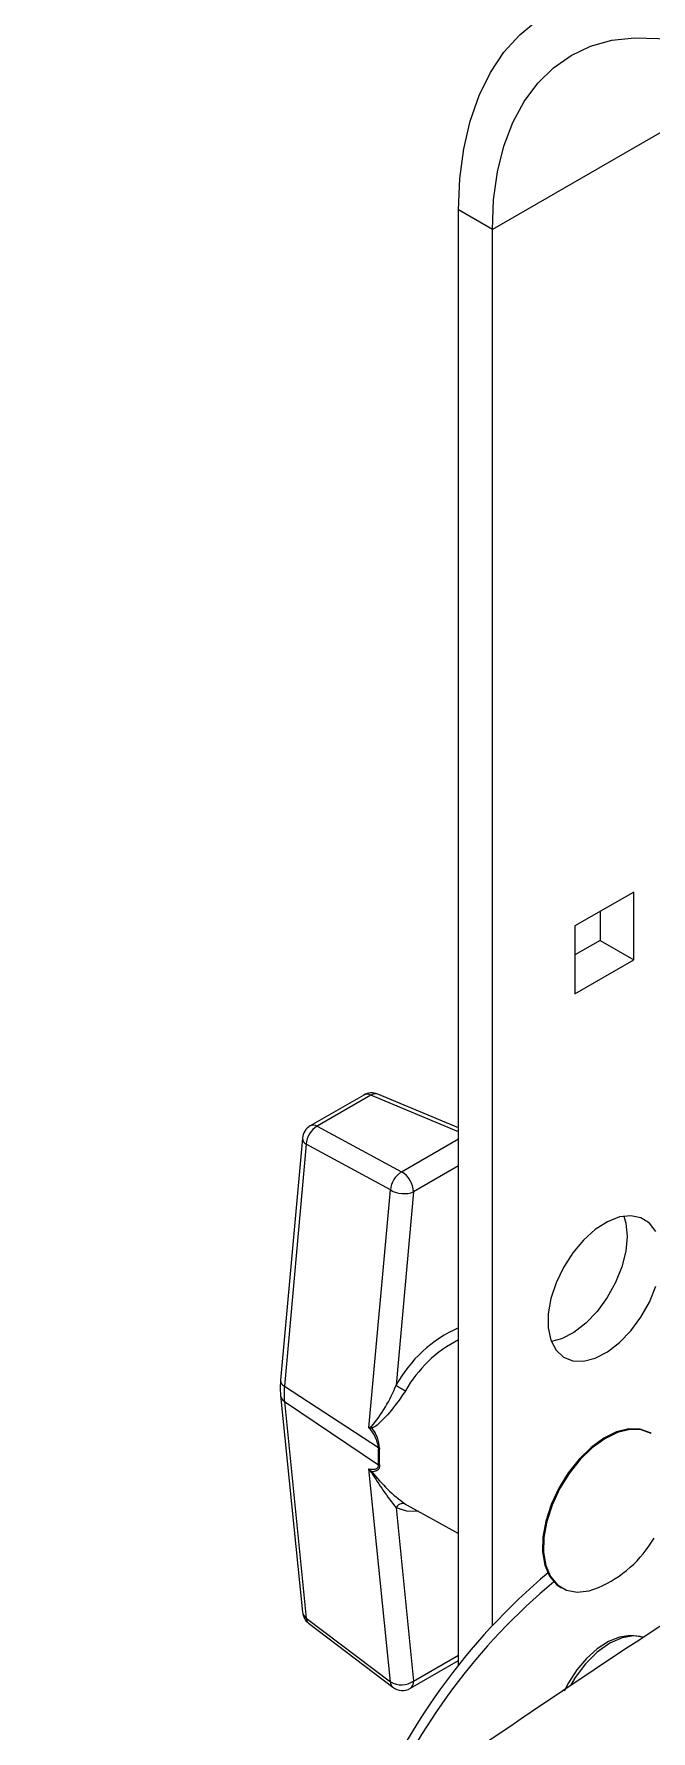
# Model space of a CAD drawing. Extents: x 8 to 113, y 2 to 87.
# Drawn here: x 13.48 to 15.92, y 10.13 to 16.83 of the extents above; entities that cross this region are included whole.
import ezdxf

# ---------------------------------------------------------------- set-up
doc = ezdxf.new("R2010")
doc.units = 0
doc.header["$MEASUREMENT"] = 0
doc.layers.add('OBJECT', color=7, linetype='CONTINUOUS')

msp = doc.modelspace()

# ---------------------------------------------------------------- linework, layer by layer
at = {"layer": 'OBJECT', "linetype": 'Continuous', "lineweight": 15}
for p, q in [((16.1756, 16.5661), (15.2918, 16.0558)), ((15.1588, 10.3925), (15.1588, 16.1326)), ((15.2918, 16.0558), (15.1588, 16.1326)), ((15.2918, 10.5467), (15.2918, 16.0558)), ((15.8497, 13.4416), (15.6177, 13.3077)), ((15.8497, 13.1738), (15.8497, 13.4416)), ((15.7167, 13.3649), (15.7167, 13.2505)), ((15.6177, 13.3077), (15.6177, 13.0399)), ((15.7167, 13.2505), (15.6177, 13.1934)), ((15.7167, 13.2505), (15.8497, 13.1738)), ((15.6177, 13.0399), (15.8497, 13.1738)), ((14.7845, 12.6405), (14.5737, 12.5188)), ((14.8119, 12.6394), (14.6011, 12.5177)), ((15.1588, 12.4951), (14.8119, 12.6394)), ((15.1588, 12.5113), (14.8397, 12.6441)), ((14.5427, 12.4703), (14.4562, 11.5156)), ((14.6011, 12.5177), (14.9332, 12.337)), ((14.9332, 12.337), (15.1588, 12.4672)), ((14.5581, 12.4468), (14.4716, 11.492)), ((14.8902, 12.266), (14.5581, 12.4468)), ((15.1588, 12.3609), (14.9813, 12.2584)), ((14.8051, 11.3274), (14.8902, 12.266)), ((14.9813, 12.2584), (14.9121, 11.4955)), ((14.4563, 11.4547), (14.5428, 10.5999)), ((14.4716, 11.492), (14.8427, 11.2493)), ((14.4716, 11.4319), (14.8427, 11.1821)), ((14.4716, 11.4319), (14.5581, 10.5771)), ((15.9176, 11.3057), (15.9141, 11.3078)), ((14.8902, 10.3248), (14.8051, 11.1652)), ((14.9121, 11.0116), (14.9813, 10.3284)), ((14.9444, 11.0288), (15.1588, 10.911)), ((15.5621, 10.6981), (15.5657, 10.696)), ((14.5581, 10.5771), (14.8902, 10.3248)), ((14.5672, 10.5564), (14.8993, 10.3042)), ((14.9683, 10.2998), (15.1588, 10.4098)), ((14.9813, 10.3284), (15.1588, 10.4309))]:
    msp.add_line(p, q, dxfattribs=at)
at = {"layer": 'OBJECT', "linetype": 'Continuous', "lineweight": 15, "flags": 128}
for points in [[(15.1588, 16.1326), (15.1639, 16.2568), (15.1792, 16.3741), (15.2044, 16.4835), (15.2394, 16.5839), (15.284, 16.6747), (15.3376, 16.755), (15.3999, 16.824), (15.4703, 16.8813), (15.5483, 16.9263), (15.6331, 16.9587), (15.7241, 16.9781), (15.8204, 16.9845), (15.9212, 16.9777), (16.0258, 16.9578), (16.1331, 16.925), (16.2423, 16.8795), (16.3524, 16.8218)], [(15.2918, 16.0558), (15.2969, 16.1729), (15.3121, 16.283), (15.3374, 16.385), (15.3725, 16.4779), (15.417, 16.5609), (15.4705, 16.6331), (15.5325, 16.6939), (15.6024, 16.7426), (15.6795, 16.7788), (15.7632, 16.8021), (15.8524, 16.8123), (15.9465, 16.8094), (16.0445, 16.7933), (16.1455, 16.7643), (16.2485, 16.7225), (16.3524, 16.6683)], [(15.9359, 12.1018), (15.911, 12.1352), (15.8779, 12.1564), (15.838, 12.1646), (15.7933, 12.1594), (15.7458, 12.1409), (15.6977, 12.1102), (15.6513, 12.0685), (15.6087, 12.0179), (15.572, 11.9607), (15.5429, 11.8996), (15.5226, 11.8374), (15.5123, 11.7771), (15.5123, 11.7215), (15.5226, 11.6732), (15.5429, 11.6344), (15.572, 11.6069), (15.6087, 11.5921), (15.6513, 11.5906), (15.6977, 11.6025), (15.7458, 11.6273), (15.7933, 11.6637), (15.838, 11.7101), (15.8779, 11.7643), (15.911, 11.8238), (15.9359, 11.8858)], [(15.81, 12.1628), (15.8183, 12.1348), (15.8235, 12.0825)], [(15.8235, 12.0825), (15.8183, 12.0242), (15.8029, 11.9626), (15.7781, 11.9006), (15.745, 11.8411), (15.7051, 11.7869), (15.6604, 11.7404), (15.6128, 11.704), (15.5647, 11.6793), (15.5245, 11.6682)], [(14.4562, 11.5156), (14.4548, 11.4843), (14.4563, 11.4547)], [(15.9141, 11.3078), (15.8751, 11.322), (15.8305, 11.3231), (15.782, 11.3112), (15.7318, 11.2866), (15.6819, 11.2504), (15.6342, 11.2041), (15.5908, 11.1496), (15.5534, 11.089), (15.5236, 11.0249), (15.5026, 10.9599), (15.4912, 10.8967), (15.4899, 10.8378), (15.4988, 10.7857), (15.5175, 10.7425), (15.5452, 10.7099), (15.5621, 10.6981)], [(15.9177, 11.3057), (15.8786, 11.3199), (15.834, 11.3211), (15.7856, 11.3092), (15.7354, 11.2846), (15.6854, 11.2484), (15.6377, 11.2021), (15.5943, 11.1475), (15.557, 11.087), (15.5272, 11.0229), (15.5061, 10.9579), (15.4948, 10.8947), (15.4935, 10.8358), (15.5024, 10.7837), (15.521, 10.7405), (15.5488, 10.7079), (15.5844, 10.6873), (15.6264, 10.6796), (15.6732, 10.685), (15.71, 10.6975)], [(15.0013, 10.9975), (14.9547, 10.9981), (14.9121, 11.0116)], [(15.8869, 10.4992), (15.875, 10.5044), (15.8358, 10.5087), (15.7939, 10.502), (15.75, 10.4842), (15.7057, 10.4557), (15.6634, 10.4178), (15.6248, 10.3724), (15.5916, 10.3213), (15.5748, 10.2888)], [(15.885, 10.501), (15.8496, 10.5064), (15.8034, 10.499), (15.7545, 10.4774), (15.7057, 10.4427), (15.6595, 10.3966), (15.6184, 10.3418), (15.6001, 10.3114)]]:
    msp.add_lwpolyline(points, dxfattribs=at)
at = {"layer": 'OBJECT', "linetype": 'Continuous', "lineweight": 15}
for centre, radius, start, end in [((14.8157, 12.5864), 0.0625, 67.41391, 119.99731), ((14.7972, 12.6143), 0.0291, 59.65355, 115.89514), ((14.8302, 12.6155), 0.0301, 71.51094, 127.4152), ((14.5864, 12.4926), 0.0291, 59.65355, 115.89514), ((14.605, 12.4647), 0.0625, 119.99731, 174.82289), ((14.5697, 12.4711), 0.027, 181.66423, 244.45565), ((14.6446, 12.4428), 0.0866, 120.13969, 177.39453), ((14.9767, 12.262), 0.0866, 120.13882, 177.39508), ((14.8867, 12.2546), 0.0946, 2.30856, 60.57963), ((14.9436, 12.3572), 0.1058, 239.63691, 290.84757), ((15.3688, 11.2457), 0.5205, 113.79035, 151.32842), ((15.3877, 11.2266), 0.5033, 117.05671, 150.68513), ((14.4832, 11.5164), 0.027, 181.66363, 244.4563), ((14.4876, 11.4592), 0.0316, 188.02503, 239.56616), ((14.7859, 11.462), 0.3157, 174.53882, 185.46118), ((14.3489, 11.7209), 0.6067, 320.17417, 338.18354), ((15.4003, 12.2541), 0.9022, 237.24283, 239.98116), ((14.7041, 11.2306), 0.1399, 7.65413, 43.75961), ((14.773, 11.3168), 0.0446, 12.27396, 20.39555), ((14.715, 11.2427), 0.1316, 1.8759, 39.43864), ((44.5637, -32.3638), 50.4075, 119.94157, 125.57754), ((44.4979, -32.2634), 50.2674, 119.93388, 125.58395), ((15.194, 11.2157), 0.3529, 174.53888, 185.46112), ((14.8776, 11.3027), 0.0638, 236.86914, 240.80846), ((15.1979, 11.2134), 0.353, 174.53888, 185.46112), ((14.7842, 11.174), 0.0379, 323.87943, 328.72336), ((16.1801, 11.9961), 1.6053, 211.73519, 217.8265), ((15.3355, 11.5585), 0.6577, 217.91662, 234.0065), ((14.8714, 11.2248), 0.0515, 236.1032, 241.00324), ((14.9383, 11), 0.0287, 71.84611, 156.11102), ((15.5265, 11.1251), 0.4653, 293.22686, 330), ((17.1473, 8.8149), 2.5381, 130.12063, 158.37511), ((17.0756, 8.8591), 2.4159, 129.62768, 157.27691), ((34.6288, -18.0794), 34.1772, 122.89567, 128.22024), ((14.605, 10.6062), 0.0625, 185.77808, 232.78527), ((14.5741, 10.6043), 0.0316, 188.06331, 239.56564), ((14.5835, 10.5759), 0.0255, 177.46155, 230.0749), ((14.9156, 10.3237), 0.0255, 177.46119, 230.07647), ((14.9328, 10.4004), 0.0868, 240.56911, 303.94586), ((14.9503, 10.3252), 0.0312, 305.38686, 5.92551), ((14.9371, 10.3539), 0.0625, 232.78527, 299.99731)]:
    msp.add_arc(centre, radius, start, end, dxfattribs=at)
msp.add_ellipse((10.9247, 13.8192), major_axis=(3.9159, -2.6477), ratio=0.050524, start_param=6.178418, end_param=6.325319, dxfattribs=at)
for points, knots in [([(14.9489, 11.473), (14.9358, 11.4537), (14.903, 11.4056), (14.8606, 11.3602), (14.8312, 11.3315), (14.8203, 11.3276), (14.8166, 11.3263)], [0, 0, 0, 0, 0.316206, 0.785838, 0.927565, 1, 1, 1, 1]), ([(14.8051, 11.3274), (14.8052, 11.3274), (14.8081, 11.329), (14.8115, 11.3307), (14.8148, 11.3324)], [0, 0, 0, 0, 0.023642, 1, 1, 1, 1]), ([(14.8166, 11.3263), (14.8127, 11.3266), (14.8087, 11.3269), (14.8052, 11.3274), (14.8051, 11.3274)], [0, 0, 0, 0, 0.976238, 1, 1, 1, 1]), ([(14.8051, 11.1652), (14.8052, 11.1651), (14.8087, 11.1613), (14.8127, 11.1578), (14.8166, 11.1543)], [0, 0, 0, 0, 0.023762, 1, 1, 1, 1]), ([(14.8148, 11.1517), (14.8115, 11.156), (14.8081, 11.1604), (14.8052, 11.1651), (14.8051, 11.1652)], [0, 0, 0, 0, 0.976345, 1, 1, 1, 1]), ([(14.8465, 11.1798), (14.8465, 11.1762), (14.8465, 11.1669), (14.8375, 11.157), (14.826, 11.1546), (14.8177, 11.1544), (14.8166, 11.1543)], [0, 0, 0, 0, 0.169268, 0.444071, 0.927203, 1, 1, 1, 1]), ([(17.699, 10.6345), (17.6919, 10.6302), (17.6566, 10.6087), (17.5085, 10.5184), (16.9158, 10.1571), (15.9529, 9.57), (15.1029, 9.0518), (14.7045, 8.8089)], [0, 0, 0, 0, 0.007069, 0.035343, 0.14844, 0.600828, 1, 1, 1, 1]), ([(14.9367, 8.6749), (14.9438, 8.6792), (14.9792, 8.7006), (15.1279, 8.7906), (15.7228, 9.1507), (16.6892, 9.7356), (17.5423, 10.252), (17.9423, 10.4941)], [0, 0, 0, 0, 0.007069, 0.035343, 0.14844, 0.600828, 1, 1, 1, 1])]:
    msp.add_open_spline(points, degree=3, knots=knots, dxfattribs=at)
msp.add_open_spline([(17.9526, 10.4765), (14.947, 8.6573)], degree=1, dxfattribs=at)

doc.saveas('drawing.dxf')
